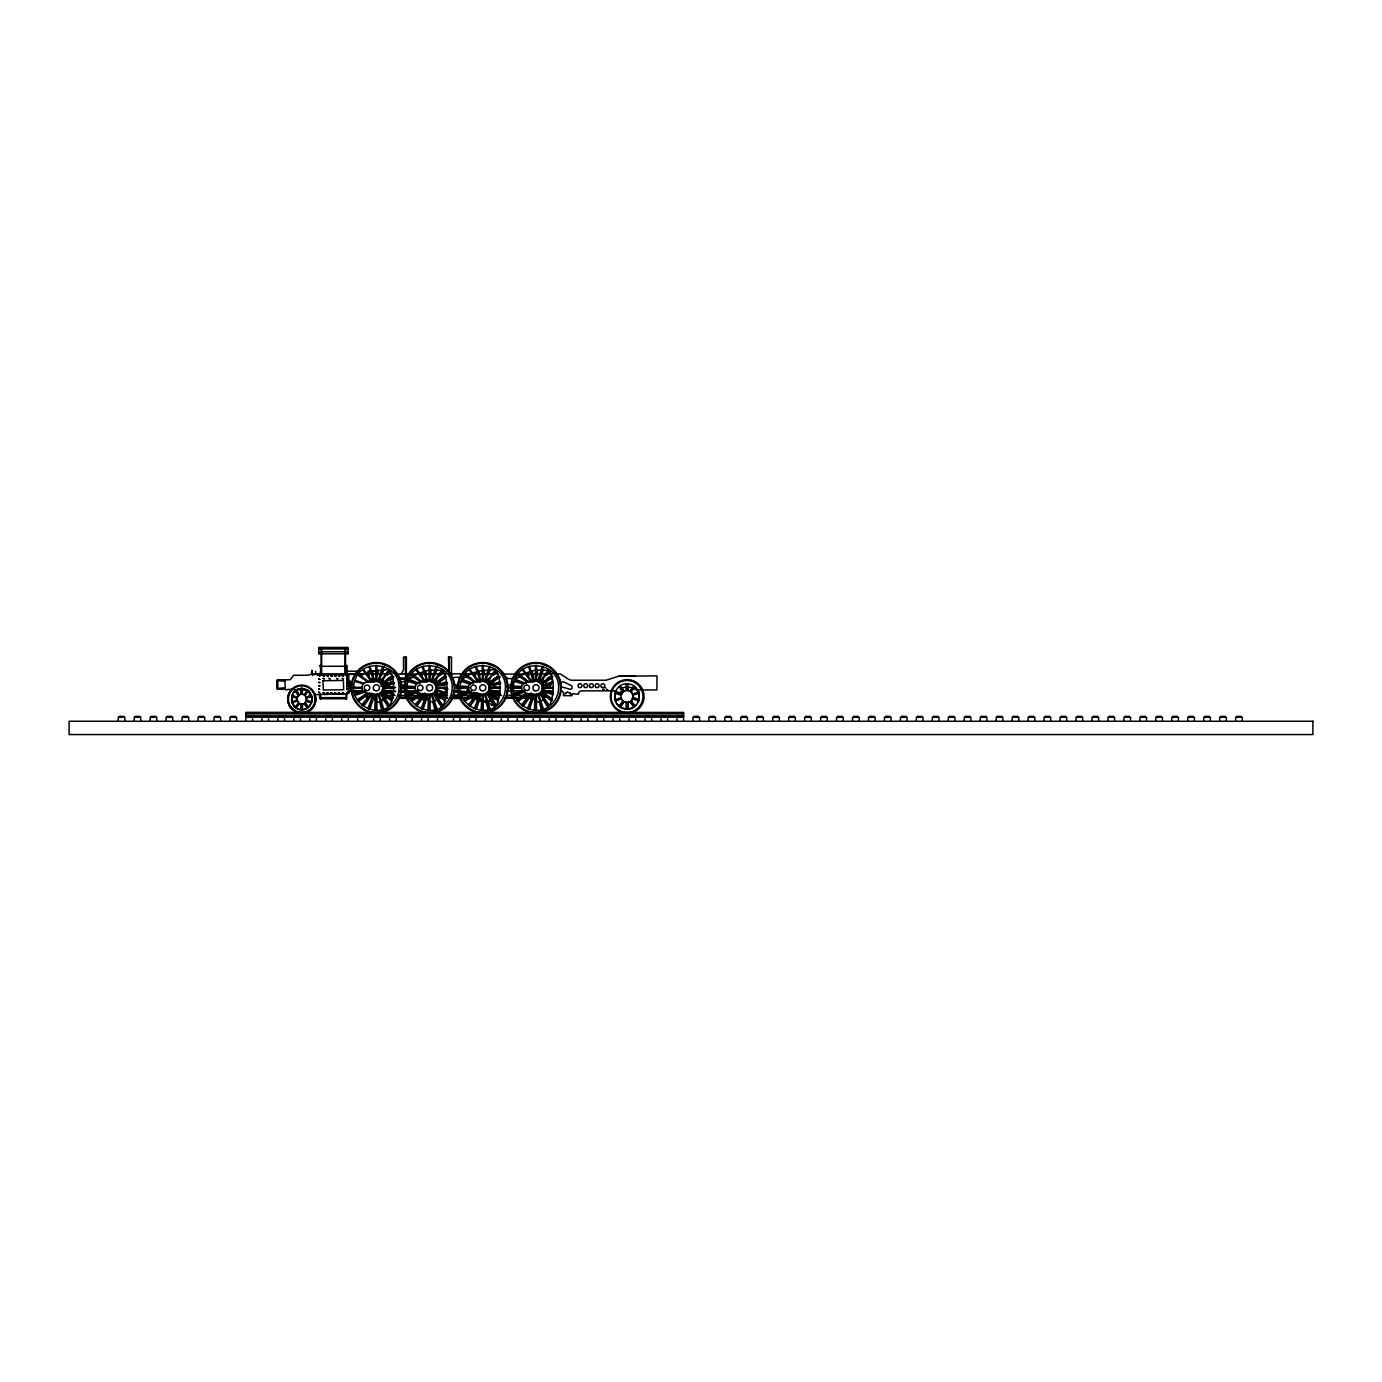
<?xml version="1.0" encoding="UTF-8"?>
<svg xmlns="http://www.w3.org/2000/svg" width="1382" height="1382" viewBox="0 0 1382 1382"><rect width="100%" height="100%" fill="white"/><g stroke="black" fill="none" stroke-linecap="round" stroke-linejoin="round"><path stroke-width="1.5" d="M302.226 688.685C315.666 688.875 314.526 710.78 301.138 709.571C287.698 709.363 288.838 687.476 302.226 688.685L302.209 694.144L302.399 688.772C284.312 687.821 292.241 717.673 307.564 707.895L304.385 703.507L302.986 704.008M626.322 709.001C610.205 708.759 611.57 682.483 627.635 683.935C643.77 684.176 642.388 710.452 626.322 709.001L626.34 702.453M627.618 690.482L627.635 683.935M348.903 692.347L350.182 690.758L360.616 690.741M433.775 692.745L443.156 705.649C447.854 694.248 448.528 680.618 442.585 669.544M540.189 692.745L549.57 705.649C554.268 694.248 554.942 680.618 549 669.544M374.677 710.21L375.178 700.709L371.948 694.075L362.654 705.563M376.491 675.677L376.785 670.045M375.679 710.348L376.146 701.434C380.516 704.06 385.647 698.998 383.781 694.472L391.866 701.019M377.511 675.712L377.804 669.994M427.884 710.21L428.385 700.709M429.698 675.677L429.992 670.045M428.904 710.348L429.37 701.434L425.155 694.075L415.861 705.563M430.89 675.643L431.011 669.994M481.109 710.21L481.61 700.709L478.362 694.075L469.068 705.563M482.905 675.677L483.216 670.045M483.976 675.643L484.218 669.994M534.316 710.21L534.817 700.709M536.13 675.677L536.423 670.045M535.318 710.348L535.784 701.434L531.569 694.075L522.275 705.563M537.132 675.712L537.425 669.994M375.956 680.497L375.904 679.253M391.59 687.269L387.012 685.99L386.666 687.493M477.343 692.918L468.308 693.038M468.619 690.931L467.22 689.342L466.857 691.121L468.17 691.553L460.88 693.159M347.677 689.549L347.538 688.53M351.477 687.908L350.648 686.819M406.049 677.975L401.246 678.113L401.246 679.167L406.844 679.167L406.429 680.618M405.634 682.76C408.865 695.181 398.206 684.315 404.978 687.683M399.104 697.996L417.727 697.772M458.841 682.76L459.014 681.447M468.325 686.439C467.375 696.01 486.205 698.014 489.073 689.497C490.921 678.337 471.97 678.735 468.325 686.439L460.396 686.128M512.048 682.76C515.279 695.181 504.637 684.315 511.409 687.683M521.55 686.439C520.582 696.01 539.429 698.014 542.297 689.497C544.128 678.337 525.195 678.735 521.55 686.439L513.603 686.128A3.196 3.196 0 0 0 516.004 687.424L520.979 687.424M317.739 675.124L319.19 673.846M368.942 709.018L373.814 694.006M377.891 681.499L382.849 666.228M369.875 709.398L374.833 694.144M378.841 681.844L383.781 666.625M422.149 709.018L427.021 694.006M431.098 681.499L436.056 666.228M423.082 709.398L428.057 694.144M432.048 681.844L436.988 666.625M480.245 694.006L475.356 709.018L479.692 697.288M484.305 681.499L489.263 666.228M476.306 709.398L481.264 694.144M485.255 681.844L490.195 666.625M528.58 709.018L533.452 694.006M537.512 681.499L542.47 666.228M529.513 709.398L534.471 694.144M538.462 681.844L543.42 666.625M615.163 693.228L615.145 699.707M616.027 690.775L615.577 692.019L621.71 694.006M638.38 702.16L639.261 693.211L632.887 695.215M367.854 708.569L372.708 695.923M380.465 675.694L382.728 669.821M368.787 708.949L373.261 697.288M379.152 681.982L380.482 678.493M381.829 675.003L383.833 669.769M421.061 708.569L425.915 695.923M433.689 675.694L435.935 669.821M421.994 708.949L426.468 697.288M432.359 681.982L433.689 678.493M435.036 675.003L437.04 669.769M474.285 708.569L479.122 695.923M486.896 675.694L489.159 669.821M485.566 681.982L486.913 678.493M488.243 675.003L490.247 669.769M527.492 708.569L532.329 695.923M540.103 675.694L542.366 669.821M528.425 708.949L532.899 697.288M538.773 681.982L543.454 669.769M296.802 697.824L300.55 694.248M306.061 701.659L306.251 696.597L302.986 694.248M306.752 700.432L304.213 703.507L307.34 707.809M347.884 675.539L346.847 676.144L348.039 676.144M347.746 683.053L350.233 683.036L350.233 681.171L347.435 681.171L347.608 683.105L347.107 682.034M347.608 691.743L347.141 692.866L347.97 692.037M351.736 687.977C349.197 691.086 349.197 684.28 351.736 687.39M458.15 687.977C455.611 691.086 455.611 684.28 458.15 687.39M482.283 694.265L482.283 710.365L482.577 701.434C486.948 704.06 492.078 698.998 490.195 694.472L498.28 701.019M491.474 696.459L491.94 695.854M491.733 696.2L492.217 697.996M621.347 694.887L622.919 692.175M490.351 700.018L488.762 700.985M401.246 673.846L403.509 669.855L403.509 657.089L406.377 657.089L406.377 675.193M390.795 687.545L395.615 687.58M304.213 694.749L307.374 690.361M295.99 707.895L299.151 703.507L300.55 704.008M633.82 685.938L630.019 691.207C634.943 693.505 633.854 701.33 628.551 702.315M620.155 706.979L623.956 701.711L627.203 702.522M304.385 694.749L307.53 690.43M296.214 707.809L299.341 703.507L296.629 699.119L298.287 695.543M628.551 690.603L630.244 691.207L632.749 687.752M620.414 706.893L624.163 701.711L625.631 702.315M295.161 707.187L298.495 702.851M305.059 695.388L308.393 691.035M348.644 693.384L348.99 692.745A2.004 2.004 0 0 1 350.993 690.879M362.775 705.649L371.464 693.712M379.756 682.276L389.137 669.372M363.587 706.271L372.604 693.85M380.568 682.898L389.741 670.253L386.183 674.9M415.982 705.649L424.671 693.712M432.963 682.276L442.361 669.372M416.794 706.271L425.811 693.85M433.775 682.898L442.966 670.253M469.206 705.649L477.878 693.712M486.188 682.276L495.568 669.372M470.001 706.271L479.018 693.85M486.982 682.898L496.173 670.253L492.597 674.9M522.413 705.649L531.085 693.712M539.395 682.276L548.775 669.372M523.208 706.271L532.225 693.85M540.189 682.898L549.38 670.253M619.171 706.15L622.937 700.933M619.361 706.167L623.161 700.933M631.021 691.985L635.046 686.75M346.917 685.524L347.608 686.388M347.746 688.53L346.847 689.221L347.884 689.497M351.253 688.288L349.888 688.115L350.423 686.854M363.293 684.055C356.884 693.712 375.317 697.495 380.966 692.434C388.601 681.43 369.944 677.681 363.293 684.055L354.777 681.343M385.302 695.63L393.421 695.457M416.5 684.055C410.091 693.712 428.524 697.495 434.173 692.434C441.808 681.43 423.151 677.681 416.5 684.055L407.984 681.343M422.218 695.958C425.414 701.227 422.063 693.436 422.27 696.2M631.28 700.76L633.042 696.459L632.23 693.436M387.927 685.645L381.674 685.921M361.842 704.941L371.499 693.004M380.033 682.483L382.486 679.443M380.827 683.105L383.35 679.996M387.115 675.349L390.881 670.702M415.049 704.941L424.723 693.004M433.24 682.483L435.693 679.443M438.163 676.403L443.069 670.339L428.938 670.08L420.37 672.723L422.408 675.85M434.034 683.105L436.557 679.996M440.322 675.349L444.088 670.702M468.273 704.941L477.93 693.004M486.447 682.483L488.917 679.443M487.259 683.105L489.764 679.996M493.529 675.349L497.295 670.702M521.48 704.941L531.137 693.004M539.654 682.483L542.124 679.443M545.804 674.9L549.5 670.339L535.37 670.08L526.801 672.723L528.822 675.85M540.466 683.105L542.971 679.996M546.736 675.349L550.502 670.702M407.327 677.854L415.153 677.301A4.25 4.25 0 0 1 419.42 681.568M348.506 693.298L342.926 694.472M370.877 680.393L370.721 682.276M277.868 680.238L284.796 680.79M351.771 684.349C347.608 686.837 349.974 678.925 352.099 683.278M380.931 686.146L383.989 685.386M615.543 700.916C618.393 709.484 630.728 711.695 636.532 704.855M310.639 693.349L304.04 688.892M347.141 678.717L347.884 679.685L347.107 678.769M347.141 682L347.452 683.14M368.009 693.263L357.903 700.605L369.391 692.952M381.277 683.624L391.849 675.936M358.525 701.4L369.478 693.453M381.898 684.418L392.108 677.007M411.11 700.605L421.216 693.263M434.501 683.624L445.073 675.936M411.732 701.4L422.685 693.453M435.105 684.418L445.315 677.007M447.042 691.432C444.261 692.624 446.334 687.286 447.042 690.05M474.423 693.263L464.335 700.605L475.805 692.952M487.708 683.624L498.28 675.936M464.939 701.4L475.892 693.453M488.312 684.418L498.522 677.007M517.542 700.605L527.648 693.263M540.915 683.624L551.487 675.936M518.164 701.4L529.099 693.453M541.537 684.418L551.729 677.007M370.894 680.376L382.987 680.462L382.987 697.046L386.459 697.046L386.459 694.075A3.196 3.196 0 0 1 389.638 690.879L393.732 690.879M357.195 699.672L367.284 693.108M386.528 680.618L393.231 676.247M382.071 684.712L393.853 677.059M410.402 699.672L418.815 694.196M434.708 683.883L446.455 676.247M411.024 700.467L419.282 695.094M435.278 684.712L445.384 678.147M463.609 699.672L473.698 693.108M492.942 680.618L499.662 676.247M488.485 684.712L500.267 677.059M516.816 699.672L525.229 694.196M541.122 683.883L552.869 676.247M517.438 700.467L525.713 695.094M546.754 681.43L551.798 678.147M361.842 675.401L366.161 673.034M415.049 675.401L419.368 673.034M467.358 675.971L462.037 679.305L473.214 683.606M468.256 675.401L472.575 673.034M521.463 675.401L525.782 673.034M426.468 682.103L427.884 681.516L423.082 666.228M382.728 711.592L388.67 709.121M435.935 711.592L441.877 709.121M532.882 682.103L534.298 681.516M489.159 711.592L495.084 709.121M542.366 711.592L548.291 709.121M625.631 690.603L623.956 691.207L620.19 686.042M560.038 680.566L560.038 679.719M291.637 701.831L296.94 700.156M306.251 697.081L311.365 695.422M291.999 702.833L297.285 701.175M306.597 698.083L311.9 696.424M363.259 691.536L354.777 694.3L364.433 691.536M382.33 685.351L393.196 681.81M355.174 695.232L364.226 692.296M382.676 686.301L393.421 682.812M416.466 691.536L407.984 694.3L417.64 691.536M435.537 685.351L446.403 681.81M408.381 695.232L417.433 692.296M435.883 686.301L446.628 682.812M461.191 694.3L469.673 691.536M488.762 685.351L499.628 681.81M461.588 695.232L470.64 692.296M489.107 686.301L499.852 682.812M522.897 691.536L514.415 694.3L524.054 691.536M541.969 685.351L552.835 681.81M514.795 695.232L523.847 692.296M542.314 686.301L553.059 682.812M614.938 699.707L621.295 697.703M632.472 694.006L638.864 692.002M615.37 700.916L621.71 698.912L622.919 700.76M619.706 675.867L607.32 679.858A7.981 7.981 0 0 1 604.884 680.238L572.355 680.238A7.981 7.981 0 0 1 567.95 678.908L560.297 673.846L555.979 673.846M399.813 682.725L406.273 680.67M354.448 693.159L364.174 690.568M382.469 685.662L394.129 682.535M386.615 685.593L394.388 683.503M407.655 693.159L417.381 690.568M435.675 685.662L447.336 682.535M439.822 685.593L447.595 683.503M488.882 685.662L500.543 682.535M461.139 694.144L470.847 691.536M493.028 685.593L500.802 683.503M514.087 693.159L523.795 690.568M542.09 685.662L551.815 683.053M546.253 685.593L550.122 684.556M376.353 681.291L373.261 682.103L371.222 678.977M301.863 694.075L299.151 694.749L296.024 690.43M301.691 704.181L303.176 704.008M482.784 681.291L479.675 682.103L477.654 678.977M433.361 701.952L429.318 701.417M492.562 695.492L497.52 699.102M539.775 701.952L535.75 701.417M625.407 690.603L627.203 690.395M626.979 702.522L630.244 701.711L634.044 706.979M386.891 669.665L372.414 671.099L373.52 675.245M493.305 669.665L478.828 671.099L479.934 675.245M318.706 648.279L347.988 648.279M318.706 648.901L347.988 648.901M318.706 651.768L347.988 651.768M318.706 653.79L347.988 653.79M320.607 666.279L346.07 666.279M347.003 671.186L359.562 671.186M367.923 671.186L378.374 671.186L378.374 672.498M449.081 671.946L448.407 657.089L451.482 657.089L451.482 675.245M392.108 673.846L312.332 673.846L308.065 675.262L293.658 675.262L290.306 679.702L276.936 680.169L277.005 688.91L284.796 689.273M396.116 674.122L446.282 673.846M449.945 673.846L497.762 673.846M501.58 674.122L552.455 673.846M312.453 674.537L321.16 674.537L321.16 648.348M346.07 674.779L320.607 674.779L320.607 665.087M405.893 676.506L406.377 677.474M405.427 676.904L406.377 676.904M407.051 678.683L400.659 678.683L399.277 677.301M370.393 679.305L376.578 679.305M388.947 679.305L393.075 679.305M375.541 679.65L381.242 679.65M386.925 679.65L390.709 679.65L390.709 684.332L381 684.539M284.917 680.238L277.35 680.238L277.35 688.754L284.917 688.754M284.796 680.635L277.747 680.635L277.747 688.357L284.796 688.357M347.072 683.295L349.853 683.295M388.947 683.157L393.075 683.157M386.925 684.004L390.709 684.004M347.072 685.161L349.853 685.161L349.853 683.434M404.909 685.075L400.659 685.075A2.349 2.349 0 0 1 400.175 686.509M511.15 685.075L507.609 685.075A3.179 3.179 0 0 1 506.538 686.699M353.809 687.303L361.79 687.303M382.814 687.303L393.525 687.303M407.016 687.303L414.997 687.303M436.021 687.303L446.732 687.303M460.241 687.303L468.222 687.303M489.228 687.303L499.956 687.303M513.448 687.303L521.429 687.303M542.452 687.303L553.163 687.303M394.233 687.424L390.156 687.424A3.196 3.196 0 0 1 386.96 684.228L386.96 681.568A4.25 4.25 0 0 1 391.21 677.301M414.514 687.424L409.383 687.424A2.349 2.349 0 0 1 407.051 685.075M500.56 687.424L496.57 687.424A3.196 3.196 0 0 1 493.374 684.228L493.374 681.568A4.25 4.25 0 0 1 497.641 677.301M469.431 687.683L459.567 686.785M284.796 688.184L277.868 688.754M353.809 688.322L361.79 688.322M382.814 688.322L393.49 688.322M407.016 688.322L414.997 688.322M436.021 688.322L446.697 688.322M460.241 688.322L468.222 688.322M489.228 688.322L499.904 688.322M513.448 688.322L521.429 688.322M542.452 688.322L553.128 688.322M454.177 690.741L464.888 691.397A2.125 2.125 0 0 0 466.788 692.866L472.074 693.142L472.592 697.046L476.064 697.046L476.064 694.783M353.136 690.879L363.915 690.879M399.847 690.879L416.189 690.879M500.146 690.879L496.069 690.879A3.196 3.196 0 0 0 492.873 694.075L492.873 697.046L489.418 697.046L489.418 680.462M506.278 690.879L522.621 690.879M553.197 690.879L549.276 690.879A3.196 3.196 0 0 0 546.08 694.075L546.08 697.046L542.625 697.046L542.435 680.307L531.224 680.082L530.36 682.276M447.336 692.866L440.599 692.987L439.666 697.046L436.211 697.046L436.211 680.462L424.792 680.082L423.963 682.293M323.768 694.472L347.97 693.712L316.046 694.593A2.004 2.004 0 0 0 314.474 695.388M453.037 695.129L473.646 695.129A5.303 5.303 0 0 0 477.498 693.488M492.648 694.144A2.66 2.66 0 0 1 493.979 694.507A3.196 3.196 0 0 0 495.983 695.353L498.366 695.353L498.366 698.273L495.758 698.273A3.11 3.11 0 0 0 493.979 699.119A2.66 2.66 0 0 1 490.074 696.131L490.074 696.269M506.468 695.353L530.774 695.353A4.785 4.785 0 0 0 532.692 694.956M399.484 695.457L419.454 695.457L420.024 699.137L424.343 699.413A3.991 3.991 0 0 1 426.952 700.38L426.969 700.398M495.983 695.353L496.639 698.273M382.745 695.854L393.024 695.854M399.104 695.854L417.502 695.854M435.226 695.751L447.682 695.751M451.828 695.751L478.794 695.751M506.745 695.751L533.331 695.751M312.557 697.046L309.533 697.046L309.533 692.693A2.66 2.66 0 0 0 308.203 690.378M320.607 697.634L346.07 697.634M382.762 697.996L393.024 697.996M435.226 697.875L447.682 697.875M451.828 697.875L478.794 697.875M504.706 697.875L533.348 697.875M504.447 698.273L530.774 698.273A4.785 4.785 0 0 1 533.798 699.344L534.903 699.793M393.421 698.394L385.302 698.394A4.785 4.785 0 0 0 382.037 699.672M399.484 698.394L420.111 698.394A3.196 3.196 0 0 1 422.115 699.223A2.66 2.66 0 0 0 425.915 697.945A2.66 2.66 0 0 0 424.136 694.351M446.852 698.48L438.612 698.48A4.25 4.25 0 0 0 437.403 698.67M450.981 698.48L473.646 698.48A5.321 5.321 0 0 1 477.861 700.553A2.919 2.919 0 0 0 478.811 701.175L490.247 700.847A3.852 3.852 0 0 1 493.08 699.465A2.66 2.66 0 0 0 494.911 694.87A3.731 3.731 0 0 1 493.495 692.486M320.607 698.756L346.07 698.756M245.927 713.492L683.589 713.492M245.927 713.665L683.589 713.665M245.927 716.031L683.589 716.031M245.927 716.55L683.589 716.55M119.422 716.878L123.672 716.878M135.384 716.878L139.634 716.878M151.346 716.878L155.596 716.878M167.308 716.878L171.558 716.878M183.27 716.878L187.52 716.878M199.233 716.878L203.482 716.878M215.195 716.878L219.444 716.878M231.157 716.878L235.406 716.878M299.272 716.878L245.927 716.878L245.927 712.335L683.589 712.421L683.589 716.878L651.233 716.878M299.825 716.878L310.605 716.878M310.967 716.878L437.8 716.878M438.681 716.878L538.721 716.878M539.135 716.878L549.915 716.878M550.416 716.878L618.531 716.878M618.894 716.878L650.456 716.878M694.092 716.878L698.342 716.878M710.054 716.878L714.304 716.878M726.016 716.878L730.266 716.878M741.979 716.878L746.228 716.878M757.941 716.878L762.208 716.878M773.903 716.878L778.17 716.878M789.865 716.878L794.132 716.878M805.827 716.878L810.094 716.878M821.789 716.878L826.056 716.878M837.751 716.878L842.018 716.878M853.713 716.878L857.98 716.878M869.693 716.878L873.942 716.878M885.655 716.878L889.904 716.878M901.617 716.878L905.866 716.878M917.579 716.878L921.829 716.878M933.541 716.878L937.791 716.878M949.503 716.878L953.753 716.878M965.465 716.878L969.715 716.878M981.427 716.878L985.677 716.878M997.389 716.878L1001.639 716.878M1013.352 716.878L1017.618 716.878M1029.314 716.878L1033.581 716.878M1045.276 716.878L1049.543 716.878M1061.238 716.878L1065.505 716.878M1077.2 716.878L1081.467 716.878M1093.162 716.878L1097.429 716.878M1109.141 716.878L1113.391 716.878M1125.103 716.878L1129.353 716.878M1141.066 716.878L1145.315 716.878M1157.028 716.878L1161.277 716.878M1172.99 716.878L1177.239 716.878M1188.952 716.878L1193.202 716.878M1204.914 716.878L1209.164 716.878M1220.876 716.878L1225.126 716.878M1236.838 716.878L1241.088 716.878M347.297 673.846L348.851 675.107L348.851 690.205M513.465 687.148L521.48 687.562M460.258 687.148L468.273 687.562M407.172 686.128L415.17 686.56M407.051 687.148L415.066 687.562M444.088 689.082L448.027 689.29M402.3 687.545L406.567 687.839M453.4 691.19L472.437 692.607M402.024 688.063L406.584 688.391M453.434 691.916L465.078 692.797M395.598 691.173L390.57 690.395M399.882 691.501L419.161 692.952M438.163 694.369L446.732 695.025L438.612 695.129A4.25 4.25 0 0 1 436.297 694.455M453.158 695.509L457.718 695.837M440.34 695.267L446.68 695.751M467.824 697.34L474.164 697.806M390.484 691.259L395.546 691.656M399.813 692.002L419.005 693.557M354.224 687.545L357.817 687.908M626.979 690.395L628.775 690.603M301.691 694.075L303.176 694.248M300.378 704.008L301.863 704.181M633.111 697.703L639.244 699.707M615.336 692.002L621.485 694.006M632.887 697.703L639.037 699.707M614.938 693.211L621.295 695.215M632.472 698.912L638.83 700.916M514.795 680.393L523.847 683.347M542.314 689.342L552.955 692.797M514.415 681.343L522.897 684.09M541.969 690.292L552.921 693.85M461.588 680.393L470.64 683.347M489.107 689.342L499.748 692.797M461.191 681.343L469.673 684.09M488.762 690.292L499.697 693.85M408.381 680.393L417.433 683.347M435.883 689.342L446.524 692.797M435.537 690.292L446.49 693.85M355.174 680.393L364.226 683.347M382.676 689.342L393.317 692.797M382.33 690.292L393.283 693.85M291.965 695.405L297.285 697.081M306.597 700.156L311.9 701.831M296.94 698.083L291.827 696.424L296.767 698.083M306.441 701.175L311.555 702.833M306.251 701.175L311.399 702.833M375.196 700.156L374.194 698.722M526.421 683.606L515.244 679.305L520.565 675.971L526.335 680.652M548.17 691.95L553.543 694.006M514.864 680.238L522.31 683.105M544.923 691.777L552.8 694.818M494.963 691.95L500.336 694.006M461.657 680.238L469.103 683.105M491.716 691.777L501.562 695.561M420.007 683.606L408.83 679.305L414.134 675.971L419.903 680.652M441.756 691.95L447.129 694.006M408.433 680.238L415.896 683.105M440.461 692.537L446.386 694.818M388.532 691.95L393.905 694.006M385.284 691.777L395.131 695.561M542.366 664.051L548.291 666.504M489.159 664.051L495.084 666.504M435.935 664.051L441.877 666.504M382.728 664.051L388.67 666.504M633.993 686.042L639.14 692.589M351.84 686.249L350.441 685.541A2.66 2.66 0 0 1 348.903 683.14M518.164 674.226L529.099 682.19M541.537 691.207L551.746 698.636M517.542 675.038L527.648 682.38M540.915 692.019L551.435 699.655M464.939 674.226L475.892 682.19M488.312 691.207L498.539 698.636M464.335 675.038L474.423 682.38M487.708 692.019L498.211 699.655M411.732 674.226L422.685 682.19M435.105 691.207L445.315 698.636M411.11 675.038L421.216 682.38M434.501 692.019L445.004 699.655M358.525 674.226L369.478 682.19M381.898 691.207L392.108 698.636M357.903 675.038L368.009 682.38M381.277 692.019L391.797 699.655M630.244 691.207L631.488 692.175M624.163 701.711C619.913 699.879 619.913 693.038 624.163 691.207L621.313 687.251M493.789 703.714C486.378 706.807 502.15 705.58 490.299 699.465M544.715 694.23L552.23 700.311M551.504 701.019L543.42 694.472L543.454 698.394L548.637 706.375L539.395 693.349M438.301 694.23L445.816 700.311M445.073 701.019L436.988 694.472L437.04 698.394L442.223 706.375M386.597 695.457L391.089 699.102M487.846 701.918L492.096 705.407M489.418 680.462L477.999 680.082L477.135 682.276M553.387 670.408L557.309 675.504M500.18 670.408L504.102 675.504M446.973 670.408L447.733 671.393M393.766 670.408L397.671 675.504M319.778 675.677C317.376 678.787 323.509 669.631 319.691 665.588M305.249 695.543L306.735 699.119M631.246 700.933L635.029 706.15M631.021 700.933L634.822 706.167M619.136 686.75L623.161 691.985M630.019 701.711L633.768 706.893M523.208 669.372L532.225 681.775M522.413 669.976L531.085 681.931M470.001 669.372L479.018 681.775M486.982 692.745L496.363 705.649C501.061 694.248 501.735 680.618 495.793 669.544M469.206 669.976L477.878 681.931M486.188 693.349L495.568 706.271M416.794 669.372L425.811 681.775M415.982 669.976L424.671 681.931M432.963 693.349L442.361 706.271M363.587 669.372L372.604 681.775M380.568 692.745L389.949 705.649C394.63 694.248 395.304 680.618 389.379 669.544M362.775 669.976L371.464 681.931M379.756 693.349L389.137 706.271L383.833 698.394M305.232 702.851L308.376 707.187L309.637 706.116L312.09 701.296L311.814 695.889M305.059 702.851L308.221 707.204M295.351 691.052L298.495 695.388M295.143 691.035L298.305 695.388M296.18 690.361L299.341 694.749M547.842 706.979L542.988 699.517L540.258 701.762L542.314 709.467M475.615 675.85L473.577 672.723L477.861 671.41L478.967 675.522M490.247 698.394L495.43 706.375M489.781 699.517L494.635 706.979M441.411 706.979L436.557 699.517L433.827 701.762L435.9 709.467M369.201 675.85L367.163 672.723L371.447 671.41L372.553 675.522M383.35 699.517L388.204 706.979M492.044 704.803L493.184 705.459L493.84 704.319M297.493 701.659L296.819 699.119M529.513 666.228L534.471 681.499M538.462 693.781L543.42 709.018M528.58 666.625L533.452 681.62M537.512 694.127L542.47 709.398M476.306 666.228L481.264 681.499M485.255 693.781L490.195 709.018M475.356 666.625L480.245 681.62M484.305 694.127L489.263 709.398M432.048 693.781L436.988 709.018M422.149 666.625L427.021 681.62M431.098 694.127L436.056 709.398M369.875 666.228L374.833 681.499M378.841 693.781L383.781 709.018M368.942 666.625L373.814 681.62M377.891 694.127L382.849 709.398M532.035 671.099L533.711 677.318M531.068 671.41L532.174 675.522M539.274 702.021L541.347 709.726M487.034 701.762L489.107 709.467M486.067 702.021L488.122 709.726M425.621 671.099L426.727 675.245M424.654 671.41L425.76 675.522M432.86 702.021L434.915 709.726M380.62 701.762L382.693 709.467M379.635 702.021L381.708 709.726M542.625 688.668L542.798 689.894M542.953 691.035L543.212 693.021M489.746 691.035L490.005 693.021M436.211 688.668L436.366 689.894M436.522 691.035L436.798 693.021M383.315 691.035L383.591 693.021M417.727 696.096L417.727 698.394M627.843 702.453L627.86 709.001M626.547 685.576L626.564 690.482M301.311 688.685L301.328 694.144L301.155 688.772M1242.297 721.266L1242.297 717.275L1235.646 717.275L1235.646 721.266M1241.088 717.275L1241.088 716.342L1236.838 716.342L1236.838 717.275M1226.335 721.266L1226.335 717.275L1219.684 717.275L1219.684 721.266M1225.126 717.275L1225.126 716.342L1220.876 716.342L1220.876 717.275M1210.373 721.266L1210.373 717.275L1203.722 717.275L1203.722 721.266M1209.164 717.275L1209.164 716.342L1204.914 716.342L1204.914 717.275M1194.411 721.266L1194.411 717.275L1187.76 717.275L1187.76 721.266M1193.202 717.275L1193.202 716.342L1188.952 716.342L1188.952 717.275M1178.431 721.266L1178.431 717.275L1171.781 717.275L1171.781 721.266M1177.239 717.275L1177.239 716.342L1172.99 716.342L1172.99 717.275M1162.469 721.266L1162.469 717.275L1155.818 717.275L1155.818 721.266M1161.277 717.275L1161.277 716.342L1157.028 716.342L1157.028 717.275M1146.507 721.266L1146.507 717.275L1139.856 717.275L1139.856 721.266M1145.315 717.275L1145.315 716.342L1141.066 716.342L1141.066 717.275M1130.545 721.266L1130.545 717.275L1123.894 717.275L1123.894 721.266M1129.353 717.275L1129.353 716.342L1125.103 716.342L1125.103 717.275M1114.583 721.266L1114.583 717.275L1107.932 717.275L1107.932 721.266M1113.391 717.275L1113.391 716.342L1109.141 716.342L1109.141 717.275M1098.621 721.266L1098.621 717.275L1091.97 717.275L1091.97 721.266M1097.429 717.275L1097.429 716.342L1093.162 716.342L1093.162 717.275M1082.659 721.266L1082.659 717.275L1076.008 717.275L1076.008 721.266M1081.467 717.275L1081.467 716.342L1077.2 716.342L1077.2 717.275M1066.697 721.266L1066.697 717.275L1060.046 717.275L1060.046 721.266M1065.505 717.275L1065.505 716.342L1061.238 716.342L1061.238 717.275M1050.735 721.266L1050.735 717.275L1044.084 717.275L1044.084 721.266M1049.543 717.275L1049.543 716.342L1045.276 716.342L1045.276 717.275M1034.773 721.266L1034.773 717.275L1028.122 717.275L1028.122 721.266M1033.581 717.275L1033.581 716.342L1029.314 716.342L1029.314 717.275M1018.81 721.266L1018.81 717.275L1012.16 717.275L1012.16 721.266M1017.618 717.275L1017.618 716.342L1013.352 716.342L1013.352 717.275M1002.848 721.266L1002.848 717.275L996.197 717.275L996.197 721.266M1001.639 717.275L1001.639 716.342L997.389 716.342L997.389 717.275M986.886 721.266L986.886 717.275L980.235 717.275L980.235 721.266M985.677 717.275L985.677 716.342L981.427 716.342L981.427 717.275M970.924 721.266L970.924 717.275L964.273 717.275L964.273 721.266M969.715 717.275L969.715 716.342L965.465 716.342L965.465 717.275M954.962 721.266L954.962 717.275L948.311 717.275L948.311 721.266M953.753 717.275L953.753 716.342L949.503 716.342L949.503 717.275M939 721.266L939 717.275L932.349 717.275L932.349 721.266M937.791 717.275L937.791 716.342L933.541 716.342L933.541 717.275M923.021 721.266L923.021 717.275L916.37 717.275L916.37 721.266M921.829 717.275L921.829 716.342L917.579 716.342L917.579 717.275M907.058 721.266L907.058 717.275L900.408 717.275L900.408 721.266M905.866 717.275L905.866 716.342L901.617 716.342L901.617 717.275M891.096 721.266L891.096 717.275L884.445 717.275L884.445 721.266M889.904 717.275L889.904 716.342L885.655 716.342L885.655 717.275M875.134 721.266L875.134 717.275L868.483 717.275L868.483 721.266M873.942 717.275L873.942 716.342L869.693 716.342L869.693 717.275M859.172 721.266L859.172 717.275L852.521 717.275L852.521 721.266M857.98 717.275L857.98 716.342L853.713 716.342L853.713 717.275M843.21 721.266L843.21 717.275L836.559 717.275L836.559 721.266M842.018 717.275L842.018 716.342L837.751 716.342L837.751 717.275M827.248 721.266L827.248 717.275L820.597 717.275L820.597 721.266M826.056 717.275L826.056 716.342L821.789 716.342L821.789 717.275M811.286 721.266L811.286 717.275L804.635 717.275L804.635 721.266M810.094 717.275L810.094 716.342L805.827 716.342L805.827 717.275M795.324 721.266L795.324 717.275L788.673 717.275L788.673 721.266M794.132 717.275L794.132 716.342L789.865 716.342L789.865 717.275M779.362 721.266L779.362 717.275L772.711 717.275L772.711 721.266M778.17 717.275L778.17 716.342L773.903 716.342L773.903 717.275M763.4 721.266L763.4 717.275L756.749 717.275L756.749 721.266M762.208 717.275L762.208 716.342L757.941 716.342L757.941 717.275M747.437 721.266L747.437 717.275L740.787 717.275L740.787 721.266M746.228 717.275L746.228 716.342L741.979 716.342L741.979 717.275M731.475 721.266L731.475 717.275L724.824 717.275L724.824 721.266M730.266 717.275L730.266 716.342L726.016 716.342L726.016 717.275M715.513 721.266L715.513 717.275L708.862 717.275L708.862 721.266M714.304 717.275L714.304 716.342L710.054 716.342L710.054 717.275M699.551 721.266L699.551 717.275L692.9 717.275L692.9 721.266M698.342 717.275L698.342 716.342L694.092 716.342L694.092 717.275M683.589 721.266L683.589 717.275L676.921 717.275L676.921 721.266M682.38 717.275L682.38 716.342L678.13 716.342L678.13 717.275M667.61 721.266L667.61 717.275L660.959 717.275L660.959 721.266M666.418 717.275L666.418 716.342L662.168 716.342L662.168 717.275M651.648 721.266L651.648 717.275L644.997 717.275L644.997 721.266M650.456 717.275L650.456 716.342L646.206 716.342L646.206 717.275M635.685 721.266L635.685 717.275L629.035 717.275L629.035 721.266M634.839 675.867L619.136 676.195L656.951 675.867L656.951 689.946L636.325 689.946L634.252 688.616A7.981 7.981 0 0 0 629.95 687.372L624.543 687.372A3.196 3.196 0 0 0 621.347 690.551L621.347 692.347L616.821 692.347L615.491 690.879L581.701 690.879A3.334 3.334 0 0 0 578.384 694.196L572.044 693.678L572.044 695.664L563.424 695.664L563.424 693.263A2.401 2.401 0 0 0 561.04 690.879M634.493 717.275L634.493 716.342L630.244 716.342L630.244 717.275M627.843 686.18L627.843 690.482M627.618 702.453L627.618 708.897M626.564 702.453L626.564 708.897M626.34 684.038L626.34 690.482M619.723 721.266L619.723 717.275L613.072 717.275L613.072 721.266M618.531 717.275L618.531 716.342L614.282 716.342L614.282 717.275M603.761 721.266L603.761 717.275L597.11 717.275L597.11 721.266M602.569 717.275L602.569 716.342L598.302 716.342L598.302 717.275M587.799 721.266L587.799 717.275L581.148 717.275L581.148 721.266M586.607 717.275L586.607 716.342L582.34 716.342L582.34 717.275M571.837 721.266L571.837 717.275L565.186 717.275L565.186 721.266M570.645 717.275L570.645 716.342L566.378 716.342L566.378 717.275M555.875 721.266L555.875 717.275L549.224 717.275L549.224 721.266M554.683 717.275L554.683 716.342L550.416 716.342L550.416 717.275M539.913 721.266L539.913 717.275L533.262 717.275L533.262 721.266M538.721 717.275L538.721 716.342L534.454 716.342L534.454 717.275M536.492 665.26L536.492 681.361M536.492 694.265L536.492 710.365M535.49 665.26L535.49 681.361M535.49 694.265L535.49 710.365M529.271 694.783L529.271 697.046L525.816 697.046L525.816 694.075A3.196 3.196 0 0 0 524.866 691.812M523.951 721.266L523.951 717.275L517.3 717.275L517.3 721.266M522.759 717.275L522.759 716.342L518.492 716.342L518.492 717.275M507.989 721.266L507.989 717.275L501.338 717.275L501.338 721.266M506.779 717.275L506.779 716.342L502.53 716.342L502.53 717.275M492.027 721.266L492.027 717.275L485.376 717.275L485.376 721.266M490.817 717.275L490.817 716.342L486.568 716.342L486.568 717.275M483.285 665.26L483.285 681.361M483.285 694.265L483.285 710.365M482.283 665.26L482.283 681.361M479.917 693.695L479.917 699.931M479.018 694.144L479.018 701.244M476.064 721.266L476.064 717.275L469.414 717.275L469.414 721.266M474.855 717.275L474.855 716.342L470.606 716.342L470.606 717.275M460.102 721.266L460.102 717.275L453.451 717.275L453.451 721.266M458.893 717.275L458.893 716.342L454.643 716.342L454.643 717.275M449.375 657.089L449.375 673.224M449.081 657.089L449.081 673.846M444.14 721.266L444.14 717.275L437.489 717.275L437.489 721.266M442.931 717.275L442.931 716.342L438.681 716.342L438.681 717.275M430.078 665.26L430.078 681.361M430.078 694.265L430.078 710.365M429.059 665.26L429.059 681.361M429.059 694.265L429.059 710.365M428.161 721.266L428.161 717.275L421.51 717.275L421.51 721.266M426.969 717.275L426.969 716.342L422.719 716.342L422.719 717.275M422.84 694.783L422.84 697.046L419.385 697.046L419.385 694.075A3.196 3.196 0 0 0 418.452 691.812M412.199 721.266L412.199 717.275L405.548 717.275L405.548 721.266M411.007 717.275L411.007 716.342L406.757 716.342L406.757 717.275M406.377 679.167L405.099 679.65L405.099 678.113M405.893 657.089L405.893 679.702M405.427 657.089L405.427 674.934M404.442 678.113L404.442 679.167M396.237 721.266L396.237 717.275L389.586 717.275L389.586 721.266M395.045 717.275L395.045 716.342L390.795 716.342L390.795 717.275M380.275 721.266L380.275 717.275L373.624 717.275L373.624 721.266M379.083 717.275L379.083 716.342L374.833 716.342L374.833 717.275M376.871 665.26L376.871 681.361M376.871 694.265L376.871 710.365M375.852 665.26L375.852 681.361M375.852 694.265L375.852 710.365M369.633 694.593L369.633 697.046L366.178 697.046L366.178 693.142A2.263 2.263 0 0 0 365.712 691.76M364.312 721.266L364.312 717.275L357.662 717.275L357.662 721.266M363.12 717.275L363.12 716.342L358.854 716.342L358.854 717.275M360.616 674.053L345.535 674.537L345.535 648.348M348.35 721.266L348.35 717.275L341.7 717.275L341.7 721.266M347.988 653.755L347.988 647.432L318.706 647.432L318.706 653.755M347.158 717.275L347.158 716.342L342.891 716.342L342.891 717.275M347.072 665.588L347.072 678.113M346.727 678.061L346.727 683.831M346.727 684.988L346.727 689.808M346.727 692.866L346.727 698.636M346.07 665.087L346.07 675.643M346.07 694.11L346.07 699.119M345.051 648.348L345.051 673.846M332.388 721.266L332.388 717.275L325.737 717.275L325.737 721.266M331.196 717.275L331.196 716.342L326.929 716.342L326.929 717.275M321.643 647.432L321.643 673.846M320.71 665.588L320.71 675.643M320.607 694.144L320.607 699.119M319.588 694.11L319.588 698.636M316.426 721.266L316.426 717.275L309.775 717.275L309.775 721.266M315.649 671.376L315.649 672.498M315.234 717.275L315.234 716.342L310.967 716.342L310.967 717.275M312.453 674.053L312.453 675.712M312.038 670.425L312.038 673.293M311.762 670.391L311.762 673.31M301.829 687.407L301.829 689.808M300.464 721.266L300.464 717.275L293.813 717.275L293.813 721.266M299.272 717.275L299.272 716.342L295.005 716.342L295.005 717.275M284.796 679.702L285.452 690.033C291.481 688.184 299.859 690.672 306.873 690.033A2.66 2.66 0 0 1 307.564 690.119M284.502 721.266L284.502 717.275L277.851 717.275L277.851 721.266M283.31 717.275L283.31 716.342L279.043 716.342L279.043 717.275M268.54 721.266L268.54 717.275L261.889 717.275L261.889 721.266M267.348 717.275L267.348 716.342L263.081 716.342L263.081 717.275M252.578 721.266L252.578 717.275L245.927 717.275L245.927 721.266M251.369 717.275L251.369 716.342L247.119 716.342L247.119 717.275M236.616 721.266L236.616 717.275L229.965 717.275L229.965 721.266M235.406 717.275L235.406 716.342L231.157 716.342L231.157 717.275M220.654 721.266L220.654 717.275L214.003 717.275L214.003 721.266M219.444 717.275L219.444 716.342L215.195 716.342L215.195 717.275M204.691 721.266L204.691 717.275L198.041 717.275L198.041 721.266M203.482 717.275L203.482 716.342L199.233 716.342L199.233 717.275M188.729 721.266L188.729 717.275L182.061 717.275L182.061 721.266M187.52 717.275L187.52 716.342L183.27 716.342L183.27 717.275M172.75 721.266L172.75 717.275L166.099 717.275L166.099 721.266M171.558 717.275L171.558 716.342L167.308 716.342L167.308 717.275M156.788 721.266L156.788 717.275L150.137 717.275L150.137 721.266M155.596 717.275L155.596 716.342L151.346 716.342L151.346 717.275M140.826 721.266L140.826 717.275L134.175 717.275L134.175 721.266M139.634 717.275L139.634 716.342L135.384 716.342L135.384 717.275M124.864 721.266L124.864 717.275L118.213 717.275L118.213 721.266M123.672 717.275L123.672 716.342L119.422 716.342L119.422 717.275M387.064 687.39A3.852 3.852 0 0 1 389.517 684.539M401.385 679.167A2.954 2.954 0 0 1 399.26 679.305M447.181 683.295A4.25 4.25 0 0 1 443.484 685.42L443.363 685.42A3.196 3.196 0 0 1 440.167 682.224L440.167 681.568A4.25 4.25 0 0 1 444.417 677.301L445.09 677.301A2.66 2.66 0 0 1 445.781 677.405M472.627 681.568A4.25 4.25 0 0 0 468.36 677.301L455.058 677.301A2.66 2.66 0 0 0 452.501 679.288M458.081 685.23A2.66 2.66 0 0 0 457.062 685.023L455.058 685.023A2.66 2.66 0 0 1 454.056 684.816M505.708 677.301A2.004 2.004 0 0 1 507.557 678.545L512.981 678.545A2.004 2.004 0 0 1 514.83 677.301L521.584 677.301A4.25 4.25 0 0 1 525.834 681.568M560.384 685.178A2.66 2.66 0 0 0 562.267 687.061L569.263 689.013A2.004 2.004 0 0 0 571.993 688.288A2.004 2.004 0 0 0 571.267 685.558L564.288 682.19A2.66 2.66 0 0 0 560.384 683.796M422.754 694.351A2.66 2.66 0 0 0 422.115 694.628A3.11 3.11 0 0 1 421.614 695.008A3.196 3.196 0 0 1 420.767 695.371M620.656 711.972A16.826 16.826 0 0 1 613.919 686.128A16.826 16.826 0 0 1 640.626 686.301A16.826 16.826 0 0 1 633.543 712.058M311.278 708.534A13.302 13.302 0 0 1 308.514 710.642M295.212 710.642A13.302 13.302 0 0 1 290.341 705.77M314.716 695.682A13.302 13.302 0 0 1 314.716 702.574M314.785 693.678A14.027 14.027 0 0 1 307.322 712.041M293.399 710.296A14.027 14.027 0 0 1 290.686 690.654M301.155 704.112L301.138 709.571L301.328 704.112M565.359 692.9L566.223 693.038L565.359 692.9M546.996 679.961C543.506 689.273 550.606 690.102 551.954 681.291A2.66 2.66 0 0 0 550.33 677.405A2.66 2.66 0 0 0 546.996 679.961M322.973 680.825L323.302 690.033L343.686 689.756L343.392 680.41L322.991 680.756M570.472 694.541L571.302 694.835L570.507 694.438M318.655 679.098L319.829 679.408L318.655 679.098M318.655 682.363L319.829 682.673L318.655 682.363M318.655 685.645L319.829 685.956L318.655 685.645M318.655 688.91L319.778 689.376L318.724 688.754M318.655 692.175L319.778 692.641L318.724 692.037M323.181 675.815L324.355 676.144L323.181 675.815M323.181 678.476L324.355 678.804L323.181 678.476M323.181 692.848L324.355 693.159L323.181 692.848M327.016 675.815L328.19 676.144L327.016 675.815M327.016 692.848L328.19 693.159L327.016 692.848M328.916 678.476L330.108 678.804L328.916 678.476M330.834 675.815L332.025 676.144L330.834 675.815M330.834 692.848L332.025 693.159L330.834 692.848M334.669 675.815L335.861 676.144L334.669 675.815M334.669 692.848L335.861 693.159L334.669 692.848M336.586 678.476L337.761 678.804L336.586 678.476M338.504 675.815L339.678 676.144L338.504 675.815M338.504 692.848L339.678 693.159L338.504 692.848M342.339 675.815L343.513 676.144L342.339 675.815M342.339 678.476L343.513 678.804L342.339 678.476M342.339 692.848L343.513 693.159L342.339 692.848M354.518 681.965C347.798 703.179 377.338 720.229 392.35 703.801A22.613 22.613 0 0 0 398.983 687.821C400.124 662.358 360.011 657.089 354.518 681.965M407.725 681.965C401.005 703.179 430.562 720.229 445.557 703.801A22.613 22.613 0 0 0 452.19 687.821C453.331 662.358 413.218 657.089 407.725 681.965M460.932 681.965C454.229 703.179 483.769 720.229 498.781 703.801A22.613 22.613 0 0 0 505.397 687.821C506.538 662.358 466.425 657.089 460.932 681.965M514.156 681.965C507.436 703.179 536.976 720.229 551.988 703.801A22.613 22.613 0 0 0 558.604 687.821C559.745 662.358 519.632 657.089 514.156 681.965M567.311 692.227L568.157 692.451L567.311 692.227M602.932 689.428L603.848 689.67L602.932 689.428M604.798 687.562L605.713 687.804L604.832 687.441M606.646 689.428L607.579 689.67L606.646 689.428M564.167 694.507L564.944 694.87L564.202 694.403M569.28 692.814L570.11 693.125L569.28 692.814M426.019 695.267L421.493 695.267L421.493 698.359L426.019 698.359L426.019 695.267M1312.9 721.266L69.1 721.266L69.1 734.568L1312.9 734.568L1312.9 721.266M302.416 709.571L302.399 704.112L302.209 709.484M601.861 687.424A2.004 2.004 0 0 0 604.85 685.697A2.004 2.004 0 0 0 601.861 683.952A2.004 2.004 0 0 0 601.861 687.424M596.143 687.424A2.004 2.004 0 0 0 599.132 685.697A2.004 2.004 0 0 0 596.143 683.952A2.004 2.004 0 0 0 596.143 687.424M590.425 687.424A2.004 2.004 0 0 0 593.414 685.697A2.004 2.004 0 0 0 590.425 683.952A2.004 2.004 0 0 0 590.425 687.424M584.707 687.424A2.004 2.004 0 0 0 587.696 685.697A2.004 2.004 0 0 0 584.707 683.952A2.004 2.004 0 0 0 584.707 687.424M578.972 687.424A2.004 2.004 0 0 0 581.977 685.697A2.004 2.004 0 0 0 578.972 683.952A2.004 2.004 0 0 0 578.972 687.424M618.998 710.296A15.962 15.962 0 0 0 642.941 696.459A15.962 15.962 0 0 0 618.998 682.639A15.962 15.962 0 0 0 618.998 710.296M295.04 710.642A13.302 13.302 0 0 0 314.992 699.119A13.302 13.302 0 0 0 295.04 687.597A13.302 13.302 0 0 0 295.04 710.642M293.07 710.193A14.027 14.027 0 0 0 315.58 701.054A14.027 14.027 0 0 0 296.404 686.128A14.027 14.027 0 0 0 293.07 710.193M525.281 690.24A2.799 2.799 0 0 0 529.479 687.821A2.799 2.799 0 0 0 525.281 685.403A2.799 2.799 0 0 0 525.281 690.24M523.363 709.709A25.273 25.273 0 0 0 561.265 687.821A25.273 25.273 0 0 0 523.363 665.934A25.273 25.273 0 0 0 523.363 709.709M523.692 709.121A24.617 24.617 0 0 0 560.608 687.821A24.617 24.617 0 0 0 523.692 666.504A24.617 24.617 0 0 0 523.692 709.121M534.437 690.516A3.127 3.127 0 0 0 539.118 687.821A3.127 3.127 0 0 0 534.437 685.109A3.127 3.127 0 0 0 534.437 690.516M472.074 690.24A2.799 2.799 0 0 0 476.272 687.821A2.799 2.799 0 0 0 472.074 685.403A2.799 2.799 0 0 0 472.074 690.24M470.139 709.709A25.273 25.273 0 0 0 508.058 687.821A25.273 25.273 0 0 0 470.139 665.934A25.273 25.273 0 0 0 470.139 709.709M470.485 709.121A24.617 24.617 0 0 0 507.401 687.821A24.617 24.617 0 0 0 470.485 666.504A24.617 24.617 0 0 0 470.485 709.121M481.212 690.516A3.127 3.127 0 0 0 485.911 687.821A3.127 3.127 0 0 0 481.212 685.109A3.127 3.127 0 0 0 481.212 690.516M418.867 690.24A2.799 2.799 0 0 0 423.047 687.821A2.799 2.799 0 0 0 418.867 685.403A2.799 2.799 0 0 0 418.867 690.24M416.932 709.709A25.273 25.273 0 0 0 454.851 687.821A25.273 25.273 0 0 0 416.932 665.934A25.273 25.273 0 0 0 416.932 709.709M417.26 709.121A24.617 24.617 0 0 0 454.177 687.821A24.617 24.617 0 0 0 417.26 666.504A24.617 24.617 0 0 0 417.26 709.121M428.005 690.516A3.127 3.127 0 0 0 432.704 687.821A3.127 3.127 0 0 0 428.005 685.109A3.127 3.127 0 0 0 428.005 690.516M365.66 690.24A2.799 2.799 0 0 0 369.84 687.821A2.799 2.799 0 0 0 365.66 685.403A2.799 2.799 0 0 0 365.66 690.24M363.725 709.709A25.273 25.273 0 0 0 401.644 687.821A25.273 25.273 0 0 0 363.725 665.934A25.273 25.273 0 0 0 363.725 709.709M364.053 709.121A24.617 24.617 0 0 0 400.97 687.821A24.617 24.617 0 0 0 364.053 666.504A24.617 24.617 0 0 0 364.053 709.121M374.159 690.033A3.127 3.127 0 0 0 379.376 688.633A3.127 3.127 0 0 0 375.559 684.798A3.127 3.127 0 0 0 374.159 690.033"/></g></svg>
